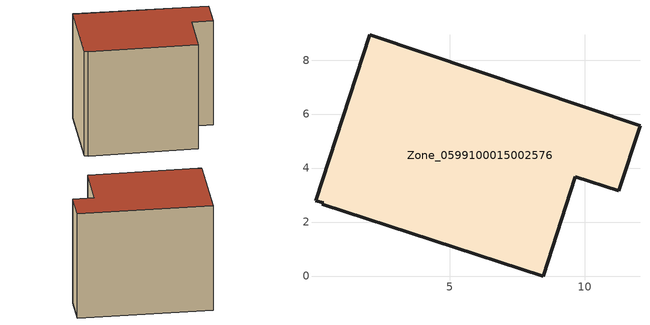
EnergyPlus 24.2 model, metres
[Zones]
Zone_0599100015002576
 floor ground (C_G): 8.45,0 0.27,2.65 0.3,2.71 0.02,2.79 2.02,8.93 12.04,5.57 11.25,3.15 9.65,3.67 z0.82
 wall outside (C_F): 12.04,5.57 2.02,8.93 0.02,2.79 0.3,2.71 0.27,2.65 8.45,0 9.65,3.67 11.25,3.15 12.04,5.57 z0.82:9.86
 roof outside (C_R): 0.27,2.65 8.45,0 9.65,3.67 11.25,3.15 12.04,5.57 2.02,8.93 0.02,2.79 0.3,2.71 z9.86
[BUILDING]
Pand.0599100015002576: North Axis=0; Terrain=City; Loads Convergence Tolerance Value=0.04; Temperature Convergence Tolerance Value=0.4; Solar Distribution=FullExterior; Maximum Number of Warmup Days=25; Minimum Number of Warmup Days=1
[Site:Location]
Rotterdam.The.Hague.AP_ZH_NLD Design_Conditions: Latitude=51.96; Longitude=4.45; Time Zone=1; Elevation=-4.5
[SITE:GROUNDTEMPERATURE:BUILDINGSURFACE]
18, 18, 18, 18, 18, 18, 18, 18, 18, 18, 18, 18
[MATERIAL] Thermal Absorptance=0.9; Solar Absorptance=0.7; Visible Absorptance=0.7
Name | Roughness | Thickness | Conductivity | Density | Specific Heat
G.TI.1965-1974 | MediumSmooth | 0.15 | 0.882353 | 540 | 1210
F.TI.1965-1974 | Rough | 0.3 | 0.697674 | 1920 | 840
R.TI.1965-1974 | MediumRough | 0.2 | 0.232558 | 1500 | 1000
[CONSTRUCTION]
C_G: G.TI.1965-1974
C_F: F.TI.1965-1974
C_R: R.TI.1965-1974
[ZONE]
Zone_0599100015002576: Type=1; Multiplier=1; Ceiling Height=Autocalculate; Volume=Autocalculate; Floor Area=autocalculate; Part of Total Floor Area=Yes
[ZONEINFILTRATION:DESIGNFLOWRATE]
Infil_Zone_0599100015002576: Zone or ZoneList or Space or SpaceList=Zone_0599100015002576; Schedule=AlwaysOn; Design Flow Rate Calculation Method=Flow/Area; Flow Rate per Floor Area=0.003; Constant Term Coefficient=1; Temperature Term Coefficient=0; Velocity Term Coefficient=0; Velocity Squared Term Coefficient=0
[HVACTEMPLATE:ZONE:IDEALLOADSAIRSYSTEM]
Zone_0599100015002576: Maximum Heating Supply Air Temperature=50; Minimum Cooling Supply Air Temperature=13; Maximum Heating Supply Air Humidity Ratio=0.0156; Minimum Cooling Supply Air Humidity Ratio=0.0077; Heating Limit=NoLimit; Cooling Limit=NoLimit; Dehumidification Control Type=ConstantSensibleHeatRatio; Cooling Sensible Heat Ratio=0.7; Dehumidification Setpoint=60; Humidification Control Type=None; Humidification Setpoint=30; Outdoor Air Method=None; Outdoor Air Flow Rate per Person=0.00944; Outdoor Air Flow Rate per Zone Floor Area=0; Outdoor Air Flow Rate per Zone=0; Demand Controlled Ventilation Type=None; Outdoor Air Economizer Type=NoEconomizer; Heat Recovery Type=None; Sensible Heat Recovery Effectiveness=0.7; Latent Heat Recovery Effectiveness=0.65
[ZONECONTROL:THERMOSTAT]
ThermostatControl_Zone_0599100015002576: Zone or ZoneList=Zone_0599100015002576; Control Type Schedule=DualSetpointControlType; Control 1=Thermostat_Zone_0599100015002576; Temperature Difference Between Cutout And Setpoint=0
[THERMOSTATSETPOINT:DUALSETPOINT]
Thermostat_Zone_0599100015002576: Heating Setpoint Temperature Schedule=HeatingSetpoint_Zone_0599100015002576; Cooling Setpoint Temperature Schedule=CoolingSetpoint_Zone_0599100015002576
[SCHEDULE:COMPACT]
HeatingSetpoint_Zone_0599100015002576: Through: 12/31, For: AllDays, Until: 24:00, 21
CoolingSetpoint_Zone_0599100015002576: Through: 12/31, For: AllDays, Until: 24:00, 24
DualSetpointControlType: Through: 12/31, For: AllDays, Until: 24:00, 4
AlwaysOn: Through: 12/31, For: AllDays, Until: 24:00, 1
